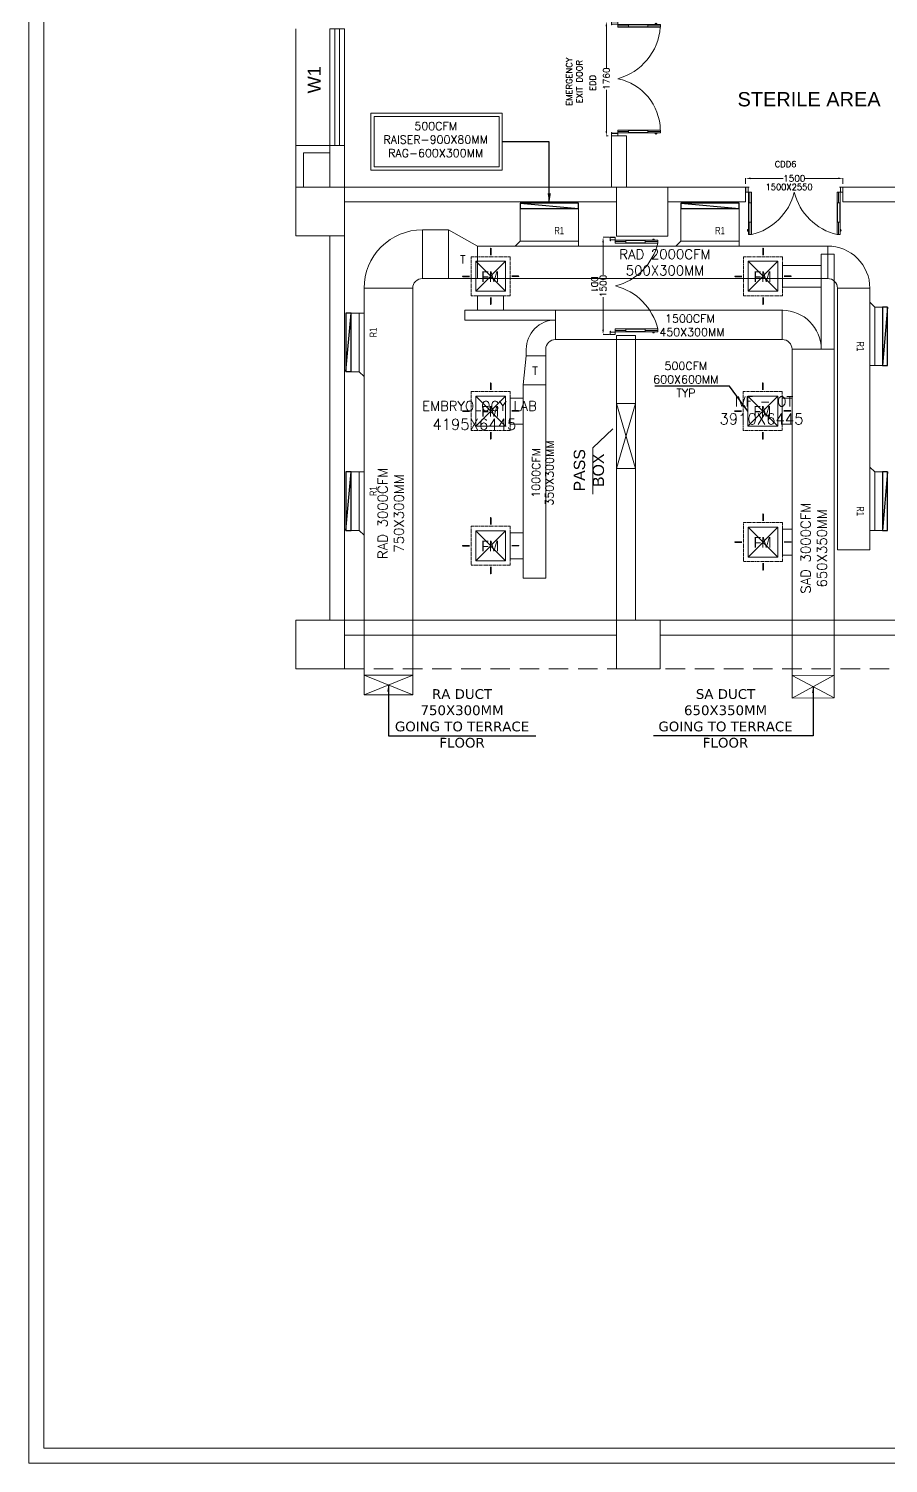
# Model space of a CAD drawing. Extents: x 3505867 to 4040009, y -660366 to -590408.
# Drawn here: x 3897320 to 3910577, y -625948 to -603838 of the extents above; entities that cross this region are included whole.
import ezdxf
from ezdxf.enums import TextEntityAlignment as Align

# ---------------------------------------------------------------- set-up
doc = ezdxf.new("R2010")
doc.units = 0
doc.header["$LTSCALE"] = 6
doc.header["$MEASUREMENT"] = 0
doc.linetypes.add('DASHED', pattern=[0.75, 0.5, -0.25])
doc.linetypes.add('HIDDEN', pattern=[0.375, 0.25, -0.125])
doc.layers.get('0').update_dxf_attribs({"linetype": 'CONTINUOUS', "lineweight": 0})
doc.layers.get('Defpoints').update_dxf_attribs({"linetype": 'CONTINUOUS', "lineweight": 0})
for name, color, linetype, lineweight in [('0 Room description', 6, 'CONTINUOUS', 0), ('0 Room Dimensions', 7, 'CONTINUOUS', 0), ('1200 Door', 144, 'CONTINUOUS', 0), ('Chajja', 7, 'CONTINUOUS', 0), ('COL', 5, 'CONTINUOUS', 0), ('DIM', 7, 'CONTINUOUS', 0), ('Double Leaf Door', 4, 'CONTINUOUS', 0), ('JOINERY', 7, 'CONTINUOUS', 0), ('MEP_HVAC_RA_DUCT', 1, 'CONTINUOUS', 0), ('MEP_HVAC_RA_RAISERS', 3, 'CONTINUOUS', 0), ('MEP_HVAC_SUPPLY_AIR_DUCT', 3, 'CONTINUOUS', 0), ('MEP_HVAC_SUPPLY_DIFFUSER', 5, 'CONTINUOUS', 0), ('MEP_HVAC_TEXT', 7, 'CONTINUOUS', 0), ('Supply Diffusers', 3, 'CONTINUOUS', 0), ('WALL', 10, 'CONTINUOUS', 0), ('walls', 1, 'CONTINUOUS', 0), ('WIN', 151, 'CONTINUOUS', 0), ('Window', 161, 'CONTINUOUS', 0)]:
    doc.layers.add(name, color=color, linetype=linetype, lineweight=lineweight)
doc.styles.add('ARIAL', font='arial.ttf')
doc.styles.add('ARIEL', font='sanss___.ttf', dxfattribs={"width": 0.75})
doc.styles.add('ROMAN', font='arial.ttf', dxfattribs={"width": 0.8})
doc.styles.add('ROMANS', font='romans.shx')
doc.styles.add('SIMPLEX', font='SIMPLEX')
doc.styles.add('VERDANA', font='verdana.ttf')
doc.dimstyles.new('AEPL1', dxfattribs={"dimtxt": 100, "dimasz": 75, "dimexe": 1.25, "dimexo": 50, "dimtad": 0, "dimdec": 0, "dimtxsty": 'ROMANS', "dimcen": 2.5, "dimclrd": 7, "dimclre": 7, "dimadec": 0, "dimazin": 0, "dimtfac": 1, "dimtdec": 0, "dimtmove": 0, "dimatfit": 3, "dimfxl": 1, "dimlwd": 0, "dimlwe": 0, "dimarcsym": 0})
doc.dimstyles.new('TEXT', dxfattribs={"dimscale": 0, "dimtxt": 500, "dimasz": 100, "dimexe": 75, "dimexo": 100, "dimgap": 50, "dimtad": 0, "dimdec": 0, "dimzin": 0, "dimdsep": 46, "dimtxsty": 'ARIAL', "dimblk": 'OBLIQUE', "dimcen": 0.09, "dimdle": 100, "dimclrd": 256, "dimclre": 256, "dimclrt": 6, "dimadec": 0, "dimazin": 0, "dimtfac": 1, "dimtdec": 0, "dimtofl": 0, "dimtmove": 2, "dimatfit": 3, "dimfxl": 1, "dimfrac": 2, "dimtolj": 1, "dimtzin": 0, "dimarcsym": 0})

# ---------------------------------------------------------------- blocks, each defined once
blk = doc.blocks.new('_Oblique')
at = {"color": 0, "linetype": 'ByBlock', "lineweight": -2}
blk.add_line((-0.5, -0.5), (0.5, 0.5), dxfattribs=at)
blk = doc.blocks.new('*D603')
at = {"layer": 'Defpoints', "color": 0, "linetype": 'ByBlock', "transparency": 16777216}
for p in [(-25370, 7793), (-26870, 7660), (-25370, 7660)]:
    blk.add_point(p, dxfattribs=at)
at = {"layer": 'DIM', "color": 7, "linetype": 'ByBlock', "lineweight": 0, "transparency": 16777216}
for p, q in [((-26870, 7710), (-26870, 7795)), ((-26795, 7793), (-26290, 7793)), ((-25445, 7793), (-25950, 7793)), ((-25370, 7710), (-25370, 7795))]:
    blk.add_line(p, q, dxfattribs=at)
at = {"layer": 'DIM', "color": 7, "linetype": 'ByBlock', "transparency": 16777216}
for points in [[(-26795, 7806), (-26795, 7781), (-26870, 7793)], [(-25445, 7806), (-25445, 7781), (-25370, 7793)]]:
    blk.add_solid(points, dxfattribs=at)
at = {"layer": 'DIM', "color": 0, "linetype": 'ByBlock', "transparency": 16777216, "insert": (-26120, 7793), "char_height": 100, "attachment_point": 5, "style": 'ROMANS'}
blk.add_mtext('1500', dxfattribs=at)
blk = doc.blocks.new('1500x80')
at = {"layer": 'Double Leaf Door'}
for points in [[(99336, -25418), (99341, -25418), (99341, -25121), (99336, -25121)], [(99380, -25121), (99375, -25121), (99375, -25418), (99380, -25418)], [(100704, -25121), (100709, -25121), (100709, -25418), (100704, -25418)], [(100748, -25418), (100743, -25418), (100743, -25121), (100748, -25121)]]:
    blk.add_hatch(color=6, dxfattribs=at).paths.add_polyline_path(points)
at = {"layer": 'Double Leaf Door', "color": 8}
for p, q in [((99336, -24983), (99324, -24983)), ((99336, -25582), (99336, -24928)), ((99336, -24928), (99380, -24928)), ((99336, -24983), (99336, -25005)), ((99358, -25121), (99358, -24928)), ((99380, -24928), (99380, -25582)), ((100748, -24928), (100704, -24928)), ((100704, -24928), (100704, -25582)), ((100726, -25121), (100726, -24928)), ((100748, -25582), (100748, -24928)), ((100748, -24983), (100760, -24983)), ((100748, -24983), (100748, -25005)), ((99322, -24985), (99322, -25003)), ((99324, -25005), (99336, -25005)), ((100760, -25005), (100748, -25005)), ((100762, -24985), (100762, -25003)), ((99358, -25582), (99358, -25418)), ((100726, -25582), (100726, -25418)), ((99292, -25582), (99292, -25662)), ((99332, -25582), (99292, -25582)), ((99294, -25584), (99294, -25660)), ((99330, -25584), (99294, -25584)), ((99330, -25659), (99330, -25584)), ((99332, -25657), (99332, -25582)), ((99380, -25582), (99336, -25582)), ((100704, -25582), (100748, -25582)), ((100752, -25657), (100752, -25582)), ((100752, -25582), (100792, -25582)), ((100754, -25659), (100754, -25584)), ((100754, -25584), (100790, -25584)), ((100790, -25584), (100790, -25660)), ((100792, -25582), (100792, -25662)), ((99292, -25662), (99332, -25662)), ((99294, -25660), (99332, -25660)), ((99342, -25659), (99330, -25659)), ((99344, -25657), (99332, -25657)), ((99332, -25660), (99342, -25660)), ((99332, -25662), (99344, -25662)), ((99342, -25660), (99342, -25659)), ((99344, -25662), (99344, -25657)), ((100740, -25662), (100740, -25657)), ((100740, -25657), (100752, -25657)), ((100752, -25662), (100740, -25662)), ((100742, -25660), (100742, -25659)), ((100742, -25659), (100754, -25659)), ((100752, -25660), (100742, -25660)), ((100790, -25660), (100752, -25660)), ((100792, -25662), (100752, -25662))]:
    blk.add_line(p, q, dxfattribs=at)
at = {"layer": 'Double Leaf Door', "color": 6}
for p, q in [((99380, -25121), (99336, -25121)), ((99336, -25121), (99336, -25418)), ((99341, -25418), (99341, -25121)), ((99375, -25418), (99375, -25121)), ((99380, -25418), (99380, -25121)), ((100704, -25418), (100704, -25121)), ((100704, -25121), (100748, -25121)), ((100709, -25418), (100709, -25121)), ((100743, -25418), (100743, -25121)), ((100748, -25121), (100748, -25418)), ((99336, -25418), (99380, -25418)), ((100748, -25418), (100704, -25418))]:
    blk.add_line(p, q, dxfattribs=at)
at = {"layer": 'Double Leaf Door', "color": 6, "ltscale": 100}
for p, q in [((99375, -25121), (99375, -25418)), ((100709, -25121), (100709, -25418))]:
    blk.add_line(p, q, dxfattribs=at)
at = {"layer": 'Double Leaf Door', "color": 6}
for points in [[(99336, -25121), (99336, -25418), (99341, -25418), (99341, -25121), (99336, -25121)], [(99380, -25121), (99380, -25418), (99375, -25418), (99375, -25121), (99380, -25121)], [(100704, -25121), (100704, -25418), (100709, -25418), (100709, -25121), (100704, -25121)], [(100748, -25121), (100748, -25418), (100743, -25418), (100743, -25121), (100748, -25121)]]:
    blk.add_lwpolyline(points, dxfattribs=at)
at = {"layer": 'Double Leaf Door', "ltscale": 5000}
for points in [[(99336, -25121), (99336, -25418), (99341, -25418), (99341, -25121), (99336, -25121)], [(100748, -25121), (100748, -25418), (100743, -25418), (100743, -25121), (100748, -25121)]]:
    blk.add_lwpolyline(points, dxfattribs=at)
at = {"layer": 'Double Leaf Door', "color": 8}
for centre, radius, start, end in [((99324, -24985), 1.98, 90, 180), ((99176, -25796), 892, 13.906, 76.7864), ((100908, -25796), 892, 103.2136, 166.094), ((100760, -24985), 1.98, 0, 90), ((99322, -24994), 3.72, 90, 270), ((99324, -25003), 1.98, 180, 270), ((100760, -25003), 1.98, 270, 0), ((100762, -24994), 3.72, 270, 90)]:
    blk.add_arc(centre, radius, start, end, dxfattribs=at)
blk = doc.blocks.new('1800x100')
at = {"layer": 'Double Leaf Door'}
for points in [[(101628, -31395), (101633, -31395), (101633, -31098), (101628, -31098)], [(101672, -31098), (101667, -31098), (101667, -31395), (101672, -31395)], [(103256, -31098), (103261, -31098), (103261, -31395), (103256, -31395)], [(103300, -31395), (103295, -31395), (103295, -31098), (103300, -31098)]]:
    blk.add_hatch(color=6, dxfattribs=at).paths.add_polyline_path(points)
at = {"layer": 'Double Leaf Door', "color": 8}
for p, q in [((101628, -31558), (101628, -30904)), ((101628, -30904), (101672, -30904)), ((101650, -31098), (101650, -30904)), ((101672, -30904), (101672, -31558)), ((103300, -30904), (103256, -30904)), ((103256, -30904), (103256, -31558)), ((103278, -31098), (103278, -30904)), ((103300, -31558), (103300, -30904)), ((101613, -30962), (101613, -30980)), ((101628, -30960), (101615, -30960)), ((101615, -30982), (101628, -30982)), ((101628, -30960), (101628, -30982)), ((103300, -30960), (103312, -30960)), ((103300, -30960), (103300, -30982)), ((103312, -30982), (103300, -30982)), ((103314, -30962), (103314, -30980)), ((101650, -31558), (101650, -31395)), ((103278, -31558), (103278, -31395)), ((101584, -31558), (101584, -31658)), ((101624, -31558), (101584, -31558)), ((101586, -31560), (101586, -31656)), ((101622, -31560), (101586, -31560)), ((101622, -31655), (101622, -31560)), ((101624, -31654), (101624, -31558)), ((101672, -31558), (101628, -31558)), ((103256, -31558), (103300, -31558)), ((103304, -31654), (103304, -31558)), ((103304, -31558), (103344, -31558)), ((103306, -31655), (103306, -31560)), ((103306, -31560), (103342, -31560)), ((103342, -31560), (103342, -31656)), ((103344, -31558), (103344, -31658)), ((101584, -31658), (101624, -31658)), ((101586, -31656), (101624, -31656)), ((101634, -31655), (101622, -31655)), ((101636, -31654), (101624, -31654)), ((101624, -31656), (101634, -31656)), ((101624, -31658), (101636, -31658)), ((101634, -31656), (101634, -31655)), ((101636, -31658), (101636, -31654)), ((103292, -31658), (103292, -31654)), ((103292, -31654), (103304, -31654)), ((103304, -31658), (103292, -31658)), ((103294, -31656), (103294, -31655)), ((103294, -31655), (103306, -31655)), ((103304, -31656), (103294, -31656)), ((103342, -31656), (103304, -31656)), ((103344, -31658), (103304, -31658))]:
    blk.add_line(p, q, dxfattribs=at)
at = {"layer": 'Double Leaf Door', "color": 6}
for p, q in [((101672, -31098), (101628, -31098)), ((101628, -31098), (101628, -31395)), ((101633, -31395), (101633, -31098)), ((101667, -31395), (101667, -31098)), ((101672, -31395), (101672, -31098)), ((103256, -31395), (103256, -31098)), ((103256, -31098), (103300, -31098)), ((103261, -31395), (103261, -31098)), ((103295, -31395), (103295, -31098)), ((103300, -31098), (103300, -31395)), ((101628, -31395), (101672, -31395)), ((103300, -31395), (103256, -31395))]:
    blk.add_line(p, q, dxfattribs=at)
at = {"layer": 'Double Leaf Door', "color": 6, "ltscale": 100}
for p, q in [((101667, -31098), (101667, -31395)), ((103261, -31098), (103261, -31395))]:
    blk.add_line(p, q, dxfattribs=at)
at = {"layer": 'Double Leaf Door', "color": 6}
for points in [[(101628, -31098), (101628, -31395), (101633, -31395), (101633, -31098), (101628, -31098)], [(101672, -31098), (101672, -31395), (101667, -31395), (101667, -31098), (101672, -31098)], [(103256, -31098), (103256, -31395), (103261, -31395), (103261, -31098), (103256, -31098)], [(103300, -31098), (103300, -31395), (103295, -31395), (103295, -31098), (103300, -31098)]]:
    blk.add_lwpolyline(points, dxfattribs=at)
at = {"layer": 'Double Leaf Door', "ltscale": 5000}
for points in [[(101628, -31098), (101628, -31395), (101633, -31395), (101633, -31098), (101628, -31098)], [(103300, -31098), (103300, -31395), (103295, -31395), (103295, -31098), (103300, -31098)]]:
    blk.add_lwpolyline(points, dxfattribs=at)
at = {"layer": 'Double Leaf Door', "color": 8}
for centre, radius, start, end in [((101602, -31796), 894, 15.3848, 85.5115), ((103269, -31727), 822, 90.8957, 168.2081), ((101613, -30971), 3.72, 90, 270), ((101615, -30962), 1.98, 90, 180), ((101615, -30980), 1.98, 180, 270), ((103312, -30962), 1.98, 0, 90), ((103312, -30980), 1.98, 270, 0), ((103314, -30971), 3.72, 270, 90)]:
    blk.add_arc(centre, radius, start, end, dxfattribs=at)
blk = doc.blocks.new('*D607')
at = {"layer": 'Defpoints', "color": 0, "linetype": 'ByBlock', "transparency": 16777216}
for p in [(-28940, 10210), (-29018, 8450), (-28940, 8450)]:
    blk.add_point(p, dxfattribs=at)
at = {"layer": 'DIM', "color": 7, "linetype": 'ByBlock', "lineweight": 0, "transparency": 16777216}
for p, q in [((-28990, 10210), (-29020, 10210)), ((-29018, 10135), (-29018, 9499)), ((-29018, 8525), (-29018, 9160)), ((-28990, 8450), (-29020, 8450))]:
    blk.add_line(p, q, dxfattribs=at)
at = {"layer": 'DIM', "color": 7, "linetype": 'ByBlock', "transparency": 16777216}
for points in [[(-29031, 10135), (-29006, 10135), (-29018, 10210)], [(-29031, 8525), (-29006, 8525), (-29018, 8450)]]:
    blk.add_solid(points, dxfattribs=at)
at = {"layer": 'DIM', "color": 0, "linetype": 'ByBlock', "transparency": 16777216, "insert": (-29018, 9330), "char_height": 100, "attachment_point": 5, "rotation": 90, "style": 'ROMANS'}
blk.add_mtext('1760', dxfattribs=at)
blk = doc.blocks.new('*D610')
at = {"layer": 'Defpoints', "color": 0, "linetype": 'ByBlock', "transparency": 16777216}
for p in [(-29069, 6885), (-28920, 6885), (-28920, 5385)]:
    blk.add_point(p, dxfattribs=at)
at = {"layer": 'DIM', "color": 7, "linetype": 'ByBlock', "lineweight": 0, "transparency": 16777216}
for p, q in [((-28970, 6885), (-29070, 6885)), ((-29069, 6810), (-29069, 6305)), ((-29069, 5460), (-29069, 5965)), ((-28970, 5385), (-29070, 5385))]:
    blk.add_line(p, q, dxfattribs=at)
at = {"layer": 'DIM', "color": 7, "linetype": 'ByBlock', "transparency": 16777216}
for points in [[(-29081, 6810), (-29056, 6810), (-29069, 6885)], [(-29081, 5460), (-29056, 5460), (-29069, 5385)]]:
    blk.add_solid(points, dxfattribs=at)
at = {"layer": 'DIM', "color": 0, "linetype": 'ByBlock', "transparency": 16777216, "insert": (-29069, 6135), "char_height": 100, "attachment_point": 5, "rotation": 90, "style": 'ROMANS'}
blk.add_mtext('1500', dxfattribs=at)
blk = doc.blocks.new('FM3')
at = {"layer": 'Supply Diffusers'}
for p, q in [((235, -235), (-235, 235)), ((-235, -235), (235, 235))]:
    blk.add_line(p, q, dxfattribs=at)
at = {"layer": 'Supply Diffusers', "color": 7}
for points in [[(1, 451, 0, 150, 0), (1, 391, 25, 25, 0), (1, 330, 25, 25, 0)], [(-451, -1, 0, 150, 0), (-391, -1, 25, 25, 0), (-330, -1, 25, 25, 0)], [(451, 1, 0, 150, 0), (390, 1, 25, 25, 0), (330, 1, 25, 25, 0)], [(1, -451, 0, 150, 0), (1, -390, 25, 25, 0), (1, -330, 25, 25, 0)]]:
    blk.add_lwpolyline(points, format="xyseb", dxfattribs=at)
at = {"layer": 'Supply Diffusers', "linetype": 'DASHED', "ltscale": 5}
blk.add_lwpolyline([(-305, -305), (305, -305), (305, 305), (-305, 305)], close=True, dxfattribs=at)
at = {"layer": 'Supply Diffusers'}
blk.add_lwpolyline([(-235, -235), (235, -235), (235, 235), (-235, 235)], close=True, dxfattribs=at)
at = {"layer": 'Supply Diffusers', "style": 'ROMAN', "width": 0.8}
blk.add_text('FM', height=170, dxfattribs=at).set_placement((-144, -90))
blk = doc.blocks.new('SA DIFFUSER 600X600MM')
at = {"layer": 'Supply Diffusers', "color": 1, "xscale": 0.9836065573758823, "yscale": 0.9836065573758823, "zscale": 0.9836065573758823}
blk.add_blockref('FM3', (1302830, -127949, 14385), dxfattribs=at)
blk = doc.blocks.new('RA_RAISER')
at = {"layer": 'MEP_HVAC_RA_RAISERS', "lineweight": 25}
blk.add_line((3561966, -606673), (3562866, -606753), dxfattribs=at)
blk.add_lwpolyline([(3562866, -606673), (3561966, -606673), (3561966, -606753), (3562866, -606753)], close=True, dxfattribs=at)
blk.add_lwpolyline([(3562416, -606784, 0, 66.4, 0), (3562416, -606862, 0, 0, 0), (3562416, -606988, 0, 0, 0), (3562516, -606988, 0, 0, 0), (3562241, -607053, 0, 0, 0), (3562393, -607053, 0, 0, 0), (3562393, -607148, 0, 0, 0)], format="xyseb", dxfattribs=at)
at = {"layer": 'MEP_HVAC_RA_RAISERS', "lineweight": 25, "insert": (3562494, -607037), "char_height": 112.5, "width": 174.15, "attachment_point": 1, "style": 'ARIEL'}
blk.add_mtext('R1', dxfattribs=at)
blk = doc.blocks.new('CIVIL IVF')
at = {"layer": 'Chajja', "color": 8, "linetype": 'HIDDEN', "ltscale": 200}
blk.add_line((-33055, 235.2), (-10540, 235.2), dxfattribs=at)
at = {"layer": 'COL', "color": 8}
for points in [[(-33805, 7660.2), (-33055, 7660.2), (-33055, 6910.2), (-33805, 6910.2)], [(-28860, 6900.2), (-28070, 6900.2), (-28070, 7660.2), (-28860, 7660.2)], [(-33805, 985.2), (-33055, 985.2), (-33055, 235.2), (-33805, 235.2)], [(-28860, 235.2), (-28190, 235.2), (-28190, 985.2), (-28860, 985.2)]]:
    blk.add_lwpolyline(points, close=True, dxfattribs=at)
at = {"layer": 'WALL', "color": 8, "linetype": 'ByBlock'}
for p, q in [((-33805, 10100.2), (-33805, 8300.2)), ((-28940, 7660.2), (-28940, 8449.7)), ((-28710, 7660.2), (-28710, 8449.7)), ((-33285, 8300.2), (-33285, 7660.2)), ((-33055, 8300.2), (-33055, 7660.2)), ((-33055, 7660.2), (-28860, 7660.2)), ((-28070, 7430.2), (-28070, 7660.2)), ((-28070, 7660.2), (-26870, 7660.2)), ((-26870, 7430.2), (-26870, 7660.2)), ((-25370, 7430.2), (-25370, 7660.2)), ((-25370, 7660.2), (-24505, 7660.2)), ((-33055, 7430.2), (-28860, 7430.2)), ((-28070, 7430.2), (-26870, 7430.2)), ((-25370, 7430.2), (-24505, 7430.2)), ((-33285, 6910.2), (-33285, 985.2)), ((-33285, 6910.2), (-33285, 985.2)), ((-33055, 6910.2), (-33055, 985.2)), ((-33055, 6910.2), (-33055, 985.2)), ((-28860, 5370.2), (-28860, 4322.7)), ((-28860, 5370.2), (-28570, 5370.2)), ((-28570, 5370.2), (-28570, 4322.7)), ((-28860, 3322.7), (-28860, 985.2)), ((-28570, 3322.7), (-28570, 985.2)), ((-33055, 985.2), (-28860, 985.2)), ((-28190, 985.2), (-23015, 985.2)), ((-33055, 755.2), (-28860, 755.2)), ((-28190, 755.2), (-23015, 755.2))]:
    blk.add_line(p, q, dxfattribs=at)
at = {"layer": 'WALL', "color": 8, "lineweight": 0}
blk.add_line((-28940, 8449.7), (-28710, 8449.7), dxfattribs=at)
at = {"layer": 'WALL', "color": 8, "linetype": 'ByBlock'}
for points in [[(-33805, 7660.2), (-33805, 8300.2), (-33285, 8300.2)], [(-33690, 7660.2), (-33690, 8185.2), (-33285, 8185.2)]]:
    blk.add_lwpolyline(points, dxfattribs=at)
at = {"layer": 'walls', "color": 8, "linetype": 'Continuous'}
blk.add_line((-33055, 8300.2), (-33285, 8300.2), dxfattribs=at)
at = {"layer": 'WIN', "color": 8, "linetype": 'Continuous'}
for p, q in [((-28570, 3322.7), (-28860, 4322.7)), ((-28860, 3322.7), (-28570, 4322.7))]:
    blk.add_line(p, q, dxfattribs=at)
blk.add_lwpolyline([(-28860, 3322.7), (-28570, 3322.7), (-28570, 4322.7), (-28860, 4322.7)], close=True, dxfattribs=at)
at = {"layer": 'Window', "color": 8, "linetype": 'Continuous', "elevation": 0}
for points in [[(-33285, 8300.2), (-33055, 8300.2), (-33055, 10100.2), (-33285, 10100.2)], [(-33205, 8300.2), (-33135, 8300.2), (-33135, 10100.2), (-33205, 10100.2)]]:
    blk.add_lwpolyline(points, close=True, dxfattribs=at)
at = {"layer": 'Double Leaf Door', "color": 8}
for name, p, rotation in [('1800x100', (2718.5, 111793.4), 270), ('1500x80', (73922, -18001.7), 180), ('1500x80', (-3298.2, 106177.2), 270)]:
    blk.add_blockref(name, p, dxfattribs=dict(at, rotation=rotation))
at = {"layer": '0 Room description', "color": 8, "style": 'SIMPLEX'}
for s, p in [('IVF - OT', (-26588.7, 4355, -1610551)), ('EMBRYOLOGY LAB', (-30975.6, 4286.1, -1610551))]:
    blk.add_text(s, height=150, dxfattribs=at).set_placement(p, align=Align.MIDDLE)
at = {"layer": '0 Room Dimensions', "color": 8, "lineweight": 0, "style": 'SIMPLEX'}
for s, p in [('4195X6445', (-31702.5, 3919.4, 241159.2)), ('3910X6445', (-27273.6, 4002.3, 241159.2))]:
    blk.add_text(s, height=168, dxfattribs=at).set_placement(p)
at = {"layer": '1200 Door', "color": 8, "linetype": 'ByBlock', "style": 'ROMANS'}
for s, rotation, p in [('EDD', 90, (-29181.1, 9141.1, -35804.4)), ('DD1', 270, (-29246.3, 6282, -35804.4))]:
    blk.add_text(s, height=94.18, rotation=rotation, dxfattribs=at).set_placement(p)
for s, p in [('CDD6', (-26422, 7965.3, -35804.4)), ('1500X2550', (-26564.3, 7613.1, -35804.4))]:
    blk.add_text(s, height=94.18, dxfattribs=at).set_placement(p)
at = {"layer": '1200 Door', "color": 8, "linetype": 'ByBlock', "insert": (-29512.7, 9252), "char_height": 94.18, "width": 1944.789, "attachment_point": 5, "rotation": 90, "style": 'ROMANS'}
blk.add_mtext(' EMERGENCY\\P EXIT DOOR', dxfattribs=at)
at = {"layer": 'DIM', "color": 8, "linetype": 'Continuous', "insert": (-29286.4, 3294.5, -101230.8), "char_height": 175, "width": 1149.25, "attachment_point": 5, "rotation": 90, "style": 'ARIAL'}
blk.add_mtext('PASS BOX', dxfattribs=at)
at = {"layer": 'JOINERY', "color": 8, "style": 'ARIAL', "width": 1}
blk.add_text('W1', height=200, rotation=90, dxfattribs=at).set_placement((-33422.6, 9103.4))
at = {"layer": 'WALL', "color": 8, "linetype": 'Continuous', "insert": (-25892, 9195.2), "char_height": 220.414, "width": 4941.395, "attachment_point": 5, "style": 'ARIAL'}
blk.add_mtext('\\PSTERILE AREA', dxfattribs=at)
at = {"layer": 'DIM', "color": 8, "linetype": 'ByBlock'}
dim = blk.add_linear_dim(base=(-29018.3, 8449.7), p1=(-28940, 10209.7), p2=(-28940, 8449.7), angle=90, dimstyle='AEPL1', dxfattribs=at)
dim.commit()
dim.dimension.update_dxf_attribs({"geometry": '*D607', "text_midpoint": (-29018.3, 9329.7)})
dim = blk.add_linear_dim(base=(-25370, 7793.3), p1=(-26870, 7660.2), p2=(-25370, 7660.2), dimstyle='AEPL1', dxfattribs=at)
dim.commit()
dim.dimension.update_dxf_attribs({"geometry": '*D603', "text_midpoint": (-26120, 7793.3), "dimtype": 160})
dim = blk.add_linear_dim(base=(-29068.9, 6885.2), p1=(-28920, 5385.2), p2=(-28920, 6885.2), angle=90, dimstyle='AEPL1', dxfattribs=at)
dim.commit()
dim.dimension.update_dxf_attribs({"geometry": '*D610', "text_midpoint": (-29068.9, 6135.2), "dimtype": 160})
at = {"layer": 'WIN', "color": 8, "linetype": 'Continuous'}
blk.add_leader([(-28917.6, 3931.5, -101230.8), (-29229.1, 3643, -101230.8), (-29229.1, 2925.2, -101230.8)], dimstyle='TEXT', override={"dimscale": 1, "dimtxt": 200, "dimasz": 50, "dimfxl": 0.18}, dxfattribs=at)

msp = doc.modelspace()

# ---------------------------------------------------------------- linework, layer by layer
for points in [[(3942401.3, -593936.6), (3942401.3, -625948), (3897320.1, -625948), (3897320.1, -593936.6)], [(3942169.5, -594168.4), (3942169.5, -625716.2), (3897552, -625716.2), (3897552, -594168.4)]]:
    msp.add_lwpolyline(points, close=True)
at = {"linetype": 'ByBlock'}
for points in [[(3902596.4, -605142.4), (3904623.9, -605142.4), (3904623.9, -606016.8), (3902596.4, -606016.8)], [(3902646.4, -605192.4), (3904573.9, -605192.4), (3904573.9, -605966.8), (3902646.4, -605966.8)]]:
    msp.add_lwpolyline(points, close=True, dxfattribs=at)
at = {"layer": 'MEP_HVAC_RA_DUCT', "linetype": 'ByBlock'}
for points in [[(3904898.1, -606608.2), (3904898.1, -607113.2)], [(3905798.1, -606608.2), (3905798.1, -607188.2)], [(3903392.1, -606938.2), (3903392.1, -607688.2)], [(3903392.1, -606938.2), (3903792.1, -606938.2)], [(3903792.1, -606938.2), (3903792.1, -607688.2)], [(3903792.1, -606938.2), (3904242.1, -607188.2)], [(3905798.1, -607188.2), (3905798.1, -607113.2), (3904898.1, -607113.2), (3904823.1, -607188.2)], [(3904242.1, -607188.2), (3909642.1, -607188.2)], [(3904242.1, -607188.2), (3904242.1, -607688.2)], [(3909642.1, -607188.2), (3909642.1, -607688.2)], [(3903392.1, -607688.2), (3909642.1, -607688.2)], [(3903242.1, -607838.2), (3902492.1, -607838.2)], [(3909792.1, -607838.2), (3910292.1, -607838.2)]]:
    msp.add_lwpolyline(points, dxfattribs=at)
for points in [[(3905798.1, -606608.2), (3905798.1, -607113.2), (3904898.1, -607113.2), (3904898.1, -606608.2)], [(3905798.1, -607113.2), (3905798.1, -607188.2), (3904823.1, -607188.2), (3904898.1, -607113.2)]]:
    msp.add_lwpolyline(points, close=True, dxfattribs=at)
for points, elevation in [([(3907377.1, -606608.2), (3907377.1, -607113.2)], 0), ([(3908277.1, -606608.2), (3908277.1, -607188.2)], 0), ([(3908277.1, -607188.2), (3908277.1, -607113.2), (3907377.1, -607113.2), (3907302.1, -607188.2)], 0), ([(3909792.1, -611870.1), (3909792.1, -607838.2)], -14384.8), ([(3910292.1, -611870.1), (3910292.1, -607838.2)], -14384.8), ([(3902292.1, -608224.1), (3902492.1, -608224.1)], -92016.4), ([(3902492.1, -608224.1), (3902417.1, -608224.1), (3902417.1, -609124.1), (3902492.1, -609199.1)], -92016.4), ([(3910292.1, -609029.9), (3910367.1, -609029.9), (3910367.1, -608129.9), (3910292.1, -608054.9)], -60392.9), ([(3910487.1, -608129.9), (3910367.1, -608129.9)], -46008.2), ([(3910487.1, -609029.9), (3910367.1, -609029.9)], -46008.2), ([(3902292.1, -609124.1), (3902417.1, -609124.1)], -92016.4), ([(3902292.1, -610670.1), (3902492.1, -610670.1)], -92016.4), ([(3902492.1, -610670.1), (3902417.1, -610670.1), (3902417.1, -611570.1), (3902492.1, -611645.1)], -92016.4), ([(3910292.1, -611570.1), (3910367.1, -611570.1), (3910367.1, -610670.1), (3910292.1, -610595.1)], -60392.9), ([(3910487.1, -610670.1), (3910367.1, -610670.1)], -46008.2), ([(3903242.1, -613183.2), (3903242.1, -611047.2)], -14384.8), ([(3902292.1, -611570.1), (3902417.1, -611570.1)], -92016.4), ([(3910487.1, -611570.1), (3910367.1, -611570.1)], -46008.2), ([(3910292.1, -611870.1), (3909792.1, -611870.1)], -46008.2), ([(3902492.1, -613803.2), (3903242.1, -614103.2)], -14384.8), ([(3903242.1, -613803.2), (3902492.1, -614103.2)], -14384.8)]:
    msp.add_lwpolyline(points, dxfattribs=dict(at, elevation=elevation))
for points, elevation in [([(3908277.1, -606608.2), (3908277.1, -607113.2), (3907377.1, -607113.2), (3907377.1, -606608.2)], 0), ([(3908277.1, -607113.2), (3908277.1, -607188.2), (3907302.1, -607188.2), (3907377.1, -607113.2)], 0), ([(3902292.1, -608224.1), (3902417.1, -608224.1), (3902417.1, -609124.1), (3902292.1, -609124.1)], -92016.4), ([(3902417.1, -608224.1), (3902492.1, -608224.1), (3902492.1, -609199.1), (3902417.1, -609124.1)], -92016.4), ([(3910292.1, -609029.9), (3910367.1, -609029.9), (3910367.1, -608129.9), (3910292.1, -608054.9)], -46008.2), ([(3910367.1, -608129.9), (3910487.1, -608129.9), (3910487.1, -609029.9), (3910367.1, -609029.9)], -46008.2), ([(3902292.1, -610670.1), (3902417.1, -610670.1), (3902417.1, -611570.1), (3902292.1, -611570.1)], -92016.4), ([(3902417.1, -610670.1), (3902492.1, -610670.1), (3902492.1, -611645.1), (3902417.1, -611570.1)], -92016.4), ([(3910292.1, -611570.1), (3910367.1, -611570.1), (3910367.1, -610670.1), (3910292.1, -610595.1)], -46008.2), ([(3910367.1, -610670.1), (3910487.1, -610670.1), (3910487.1, -611570.1), (3910367.1, -611570.1)], -46008.2), ([(3903242.1, -614103.2), (3903242.1, -613803.2), (3902492.1, -613803.2), (3902492.1, -614103.2)], -14384.8)]:
    msp.add_lwpolyline(points, close=True, dxfattribs=dict(at, elevation=elevation))
for points in [[(3903392.1, -606938.2, 0.4142136), (3902492.1, -607838.2), (3902492.1, -613803.2)], [(3909642.1, -607188.2, -0.4142136), (3910292.1, -607838.2, -0.4142136)], [(3903392.1, -607688.2, 0.4142136), (3903242.1, -607838.2), (3903242.1, -613803.2)], [(3909642.1, -607688.2, -0.4142136), (3909792.1, -607838.2)]]:
    msp.add_lwpolyline(points, format="xyb", dxfattribs=at)
at = {"layer": 'MEP_HVAC_SUPPLY_AIR_DUCT', "linetype": 'ByBlock'}
for points in [[(3909742.1, -608778.7), (3909742.1, -608778.7), (3909742.1, -607312), (3909542.2, -607312), (3909542.2, -608778.7)], [(3908949.3, -608178.7), (3904044.1, -608178.7)], [(3905443.8, -608328.7), (3904044.1, -608328.7), (3904044.1, -608178.7)], [(3905443.8, -608628.4), (3905443.8, -608178.7)], [(3908942.2, -608628.7), (3908942.2, -608178.7)], [(3904994.1, -608878.4), (3904944.1, -609328.4)], [(3904994.1, -608878.4), (3905294.1, -608878.4)], [(3909092.2, -608778.7), (3909092.2, -614154.6), (3909742.1, -614152.2), (3909742.1, -608778.7)], [(3909092.8, -608778.7), (3909092.2, -608778.7)], [(3909092.2, -608778.7), (3909742.1, -608778.7)], [(3904944.1, -609328.4), (3904944.1, -612306.2)], [(3904944.1, -609328.4), (3905294.1, -609328.4)]]:
    msp.add_lwpolyline(points, dxfattribs=at)
for points, elevation in [([(3908944.1, -607487.5), (3909542.2, -607487.5), (3909542.2, -607822), (3908944.1, -607822)], 0), ([(3904244.1, -607954.7), (3904244.1, -608178.7), (3904644.1, -608178.7), (3904644.1, -607954.7)], 0), ([(3909092.2, -614154.6), (3909092.2, -613804.6), (3909742.1, -613802.2), (3909742.1, -614152.2)], -14384.8)]:
    msp.add_lwpolyline(points, close=True, dxfattribs=dict(at, elevation=elevation))
for points in [[(3905443.8, -608328.7), (3905443.8, -608328.7, 0.4142136), (3904994.1, -608778.4), (3904994.1, -608878.4)], [(3908942.2, -608628.4), (3905444.1, -608628.4, 0.4142136), (3905294.1, -608778.4), (3905294.1, -612306.2)]]:
    msp.add_lwpolyline(points, format="xyb", dxfattribs=at)
for points, elevation in [([(3909092.2, -608778.7), (3909092.2, -614154.6)], -14384.8), ([(3909742.1, -608778.7), (3909742.1, -614152.2)], -14384.8), ([(3904944.1, -612306.2), (3905294.1, -612306.2)], 0), ([(3909742.1, -613802.2), (3909092.2, -614154.6)], -14384.8), ([(3909092.2, -613804.6), (3909742.1, -614152.2)], -14384.8)]:
    msp.add_lwpolyline(points, dxfattribs=dict(at, elevation=elevation))
for points in [[(3904744.1, -609930.7), (3904944.1, -609930.7), (3904944.1, -609530.7), (3904744.1, -609530.7)], [(3908940.1, -609930.7), (3909092.2, -609930.7), (3909092.2, -609530.7), (3908940.1, -609530.7)], [(3908944.1, -611950.2), (3909092.2, -611950.2), (3909092.2, -611550.2), (3908944.1, -611550.2)], [(3904744.1, -612006.7), (3904944.1, -612006.7), (3904944.1, -611606.7), (3904744.1, -611606.7)]]:
    msp.add_lwpolyline(points, close=True, dxfattribs=at)
for radius in [600, 150]:
    msp.add_arc((3908942.2, -608778.7), radius, 0, 90, dxfattribs=at)

# ---------------------------------------------------------------- block references
at = {"linetype": 'ByBlock'}
msp.add_blockref('CIVIL IVF', (3935247.1, -613938.4), dxfattribs=at)
at = {"layer": 'MEP_HVAC_RA_RAISERS', "linetype": 'ByBlock'}
for p in [(342932.3, 144.5), (345411.3, 144.5)]:
    msp.add_blockref('RA_RAISER', p, dxfattribs=at)
for p, rotation in [((3295539.4, -4171089.9, -92016.4), 90), ((4517239.9, 2953835.9, -46008.2), 270), ((3295539.4, -4173535.9, -92016.4), 90), ((4517239.9, 2951295.7, -46008.2), 270)]:
    msp.add_blockref('RA_RAISER', p, dxfattribs=dict(at, rotation=rotation))
at = {"layer": 'MEP_HVAC_SUPPLY_DIFFUSER'}
for p in [(2601614.6, -479705.4, -14384.8), (2605814.6, -479705.4, -14384.8), (2601614.6, -481781.4, -14384.8), (2605810.6, -481781.4, -14384.8), (2601614.6, -483857.4, -14384.8), (2605814.6, -483800.9, -14384.8)]:
    msp.add_blockref('SA DIFFUSER 600X600MM', p, dxfattribs=at)

# ---------------------------------------------------------------- texts
at = {"layer": 'MEP_HVAC_TEXT', "color": 0, "linetype": 'ByBlock', "style": 'VERDANA'}
for s, insert, char_height, width, attachment_point, rotation in [('\\pxqc;{\\Fromans|c0;500CFM\\PRAISER-900X80MM\\PRAG-600X300MM}', (3904536.9, -605276.7, 0), 125, 1879.362, 3, 0.00688), ('{\\Fromans|c0;T}', (3904057.4, -607333, -1610551), 125, 179.202, 3, 0.00688), ('\\pxqc;{\\Fromans|c0;\\C1;RAD \\C0;2000CFM\\P500X300MM}', (3906145.2, -607239.5, 0), 150, 1973.876, 1, 359.99312), ('\\pxqc;{\\Fromans|c0;1500CFM\\P\\pq*;450X300MM }', (3908053.1, -608242.9), 125, 1072.158, 3, 0.00688), ('{\\Fromans|c0;T}', (3905172.7, -609047.2, -1610551), 125, 179.202, 3, 0.00688), ('\\pxqc;{\\Fromans|c0;500CFM\\P600X600MM\\PTYP}', (3906919.1, -608973, 1610551), 125, 1072.158, 1, 359.99312), ('\\pxqc;{\\Fromans|c0;1000CFM\\P350X300MM }', (3905086.5, -610147.4), 125, 1072.158, 3, 89.51681), ('\\pxqc;{\\Fromans|c0;\\C1;RAD \\C0;3000CFM\\P750X300MM}', (3902703.9, -612451, 0), 150, 2284.515, 1, 89.99312), ('\\pxqc;{\\Fromans|c0;\\C3;SAD\\C0; 3000CFM\\P650X350MM}', (3909228.3, -610816.7, 0), 150, 2057.353, 3, 90.00688), ('\\pxqc;{\\C1;RA} DUCT\\P750X300MM\\PGOING TO TERRACE FLOOR', (3902805.4, -614017, 0), 150, 2396.033, 1, 359.99312), ('\\pxqc;{\\C3;SA} DUCT\\P650X350MM\\PGOING TO TERRACE FLOOR', (3906868.8, -614017, 0), 150, 2396.033, 1, 359.99312)]:
    msp.add_mtext(s, dxfattribs=dict(at, insert=insert, char_height=char_height, width=width, attachment_point=attachment_point, rotation=rotation))

# ---------------------------------------------------------------- leaders
at = {"layer": 'MEP_HVAC_TEXT', "linetype": 'ByBlock'}
for points, override in [([(3905348.1, -606528.2), (3905348.1, -605579.6), (3904623.9, -605579.6)], {"dimscale": 1, "dimtxt": 200, "dimasz": 150}), ([(3908409, -609730.7, 1610551), (3908129.7, -609345.8, 1610551), (3906976.2, -609345.8, 1610551)], {"dimscale": 1, "dimtxt": 200, "dimasz": 100}), ([(3902867.1, -613953.2, -14384.8), (3902868, -614736.2, -14384.8), (3905142.8, -614736.2, -14384.8)], {"dimscale": 1, "dimtxt": 200}), ([(3909417.4, -613978.2, -14384.8), (3909417.4, -614736.2, -14384.8), (3906956.5, -614736.2, -14384.8)], {"dimscale": 1, "dimtxt": 200})]:
    msp.add_leader(points, dimstyle='TEXT', override=override, dxfattribs=at)

doc.saveas('drawing.dxf')
